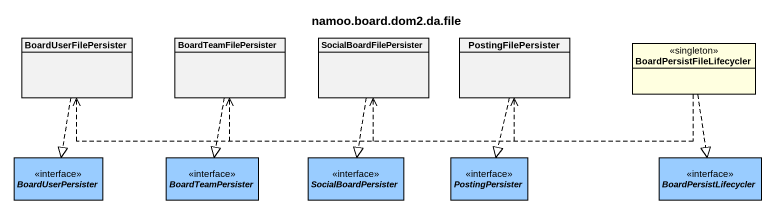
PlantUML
@startuml
title namoo.board.dom2.da.file
hide circle
hide empty members
class BoardUserFilePersister
class BoardTeamFilePersister
class SocialBoardFilePersister
class PostingFilePersister
class BoardPersistFileLifecycler <<singleton>> #FFFFE0
interface BoardUserPersister #99CCFF
interface BoardTeamPersister #99CCFF
interface SocialBoardPersister #99CCFF
interface PostingPersister #99CCFF
interface BoardPersistLifecycler #99CCFF
BoardUserFilePersister ..|> BoardUserPersister
BoardTeamFilePersister ..|> BoardTeamPersister
SocialBoardFilePersister ..|> SocialBoardPersister
PostingFilePersister ..|> PostingPersister
BoardPersistFileLifecycler .left.> BoardUserFilePersister
BoardPersistFileLifecycler .left.> BoardTeamFilePersister
BoardPersistFileLifecycler .left.> SocialBoardFilePersister
BoardPersistFileLifecycler .left.> PostingFilePersister
BoardPersistFileLifecycler ..|> BoardPersistLifecycler
@enduml
